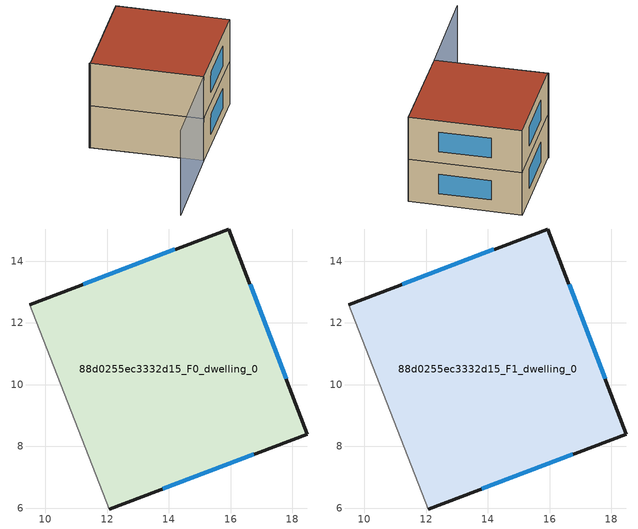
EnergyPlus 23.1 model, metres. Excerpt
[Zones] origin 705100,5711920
88d0255ec3332d15_F0_dwelling_0
 floor ground (EU_floor_Construction): 15.94,15.04 18.49,8.39 12.07,5.97 9.49,12.58 z0
 wall outside (EU_wall_Construction): 12.07,5.97 18.49,8.39 15.94,15.04 9.49,12.58 z0:3
 wall adiabatic (EU_wall_Construction): 9.49,12.58 12.07,5.97 z0:3
 window (EU_Window_Construction): 14.2,14.37 11.23,13.25 / 17.8,10.19 16.63,13.24 / 13.8,6.63 16.75,7.74 z0.81:2.19
88d0255ec3332d15_F1_dwelling_0
 floor to 88d0255ec3332d15_F0_dwelling_0 (EU_floor_Construction): 15.94,15.04 18.49,8.39 12.07,5.97 9.49,12.58 z3
 wall outside (EU_wall_Construction): 12.07,5.97 18.49,8.39 15.94,15.04 9.49,12.58 z3:6
 wall adiabatic (EU_wall_Construction): 9.49,12.58 12.07,5.97 z3:6
 window (EU_Window_Construction): 14.2,14.37 11.23,13.25 / 17.8,10.19 16.63,13.24 / 13.8,6.63 16.75,7.74 z3.81:5.19
 roof outside (EU_roof_Construction): 18.49,8.39 15.94,15.04 9.49,12.58 12.07,5.97 z6
shading: 9.47,12.64 12.07,5.97 / 12.07,5.97 6.03,3.62 z0:6
[Building]
EU S2 Campaign: North Axis=0; Terrain=City; Solar Distribution=FullExterior
[Site:Location]
London: Latitude=51.5; Longitude=-0.5; Time Zone=0; Elevation=25
[SizingPeriod:WeatherFileDays]
AnnualSizingPeriod: Begin Month=1; Begin Day of Month=1; End Month=12; End Day of Month=31; Day of Week for Start Day=Monday; Use Weather File Daylight Saving Period=No; Use Weather File Rain and Snow Indicators=No
[MATERIAL]
EU_InternalMass_Material: Roughness=MediumRough; Thickness=0.1; Conductivity=1; Density=1800; Specific Heat=900; Thermal Absorptance=0.9; Solar Absorptance=0.7; Visible Absorptance=0.7
[MATERIAL:NOMASS] Roughness=MediumRough; Thermal Absorptance=0.9; Solar Absorptance=0.7; Visible Absorptance=0.7
Name | Thermal Resistance
EU_wall_NoMass | 0.727863
EU_roof_NoMass | 0.773354
EU_floor_NoMass | 1.79329
[WINDOWMATERIAL:SIMPLEGLAZINGSYSTEM]
EU_Window_SimpleGlazing: UFactor=2.58614; Solar Heat Gain Coefficient=0.76; Visible Transmittance=0.76
[CONSTRUCTION]
EU_wall_Construction: EU_wall_NoMass
EU_roof_Construction: EU_roof_NoMass
EU_floor_Construction: EU_floor_NoMass
EU_Window_Construction: EU_Window_SimpleGlazing
EU_InternalMass_Construction: EU_InternalMass_Material
[ZONE] Type=1; Multiplier=1; Ceiling Height=autocalculate; Floor Area=autocalculate; Part of Total Floor Area=Yes
Name | Volume
88d0255ec3332d15_F0_dwelling_0 | 146.706
88d0255ec3332d15_F1_dwelling_0 | 146.704
[INTERNALMASS] Construction=EU_InternalMass_Construction; Surface Area=48.9017
Name | Zone or ZoneList
88d0255ec3332d15_F0_dwelling_0_EU_InternalMass | 88d0255ec3332d15_F0_dwelling_0
88d0255ec3332d15_F1_dwelling_0_EU_InternalMass | 88d0255ec3332d15_F1_dwelling_0
[OTHEREQUIPMENT] Fuel Type=Electricity; Design Level Calculation Method=Watts/Area; Power per Zone Floor Area=1; Fraction Latent=0; Fraction Radiant=0; Fraction Lost=0; Carbon Dioxide Generation Rate=0; EndUse Subcategory=EU_Step8_InternalGains
Name | Zone or ZoneList or Space or SpaceList | Schedule
EU_Step8_InternalGain_88d0255ec3332d15_F0_dwelling_0_f000 | 88d0255ec3332d15_F0_dwelling_0 | EU_Step8_GainSchedule_88d0255ec3332d15_F0_dwelling_0_f000
EU_Step8_InternalGain_88d0255ec3332d15_F1_dwelling_0_f000 | 88d0255ec3332d15_F1_dwelling_0 | EU_Step8_GainSchedule_88d0255ec3332d15_F1_dwelling_0_f000
[ZONEVENTILATION:DESIGNFLOWRATE] Schedule=EU_AlwaysOn; Design Flow Rate Calculation Method=AirChanges/Hour; Air Changes per Hour=0.484901; Ventilation Type=Natural; Fan Pressure Rise=0; Fan Total Efficiency=1; Constant Term Coefficient=1; Temperature Term Coefficient=0; Velocity Term Coefficient=0; Velocity Squared Term Coefficient=0; Minimum Indoor Temperature=-100; Maximum Indoor Temperature=100; Delta Temperature=-100; Minimum Outdoor Temperature=-100; Maximum Outdoor Temperature=100; Maximum Wind Speed=40
Name | Zone or ZoneList or Space or SpaceList
EU_ConstantAir_88d0255ec3332d15_F0_dwelling_0 | 88d0255ec3332d15_F0_dwelling_0
EU_ConstantAir_88d0255ec3332d15_F1_dwelling_0 | 88d0255ec3332d15_F1_dwelling_0
[HVACTEMPLATE:THERMOSTAT] Constant Heating Setpoint=20; Constant Cooling Setpoint=50
EU_HeatOnly_88d0255ec3332d15_F0_dwelling_0; EU_HeatOnly_88d0255ec3332d15_F1_dwelling_0
[HVACTEMPLATE:ZONE:IDEALLOADSAIRSYSTEM] System Availability Schedule=EU_AlwaysOn; Maximum Heating Supply Air Temperature=50; Minimum Cooling Supply Air Temperature=13; Maximum Heating Supply Air Humidity Ratio=0.0156; Minimum Cooling Supply Air Humidity Ratio=0.0077; Heating Limit=NoLimit; Cooling Limit=NoLimit; Heating Availability Schedule=EU_AlwaysOn; Cooling Availability Schedule=EU_CoolingOff; Dehumidification Control Type=ConstantSensibleHeatRatio; Cooling Sensible Heat Ratio=0.7; Dehumidification Setpoint=60; Humidification Control Type=None; Humidification Setpoint=30; Outdoor Air Method=None; Outdoor Air Flow Rate per Person=0.00944; Outdoor Air Flow Rate per Zone Floor Area=0; Outdoor Air Flow Rate per Zone=0; Demand Controlled Ventilation Type=None; Outdoor Air Economizer Type=NoEconomizer; Heat Recovery Type=None; Sensible Heat Recovery Effectiveness=0.7; Latent Heat Recovery Effectiveness=0.65
Name | Template Thermostat
88d0255ec3332d15_F0_dwelling_0 | EU_HeatOnly_88d0255ec3332d15_F0_dwelling_0
88d0255ec3332d15_F1_dwelling_0 | EU_HeatOnly_88d0255ec3332d15_F1_dwelling_0
[SIZING:ZONE] Zone Cooling Design Supply Air Temperature Input Method=SupplyAirTemperature; Zone Cooling Design Supply Air Temperature=13; Zone Heating Design Supply Air Temperature Input Method=SupplyAirTemperature; Zone Heating Design Supply Air Temperature=50; Zone Cooling Design Supply Air Humidity Ratio=0.008; Zone Heating Design Supply Air Humidity Ratio=0.008; Cooling Design Air Flow Method=DesignDay; Cooling Design Air Flow Rate=0; Cooling Minimum Air Flow per Zone Floor Area=0.000762; Cooling Minimum Air Flow=0; Cooling Minimum Air Flow Fraction=0.2; Heating Design Air Flow Method=DesignDay; Heating Design Air Flow Rate=0; Heating Maximum Air Flow per Zone Floor Area=0.002032; Heating Maximum Air Flow=0.141576; Heating Maximum Air Flow Fraction=0.3; Account for Dedicated Outdoor Air System=No; Dedicated Outdoor Air System Control Strategy=NeutralSupplyAir; Dedicated Outdoor Air Low Setpoint Temperature for Design=autosize; Dedicated Outdoor Air High Setpoint Temperature for Design=autosize; Zone Load Sizing Method=Sensible Load Only No Latent Load; Zone Latent Cooling Design Supply Air Humidity Ratio Input Method=HumidityRatioDifference; Zone Cooling Design Supply Air Humidity Ratio Difference=0.005; Zone Latent Heating Design Supply Air Humidity Ratio Input Method=HumidityRatioDifference; Zone Humidification Design Supply Air Humidity Ratio Difference=0.005
88d0255ec3332d15_F0_dwelling_0; 88d0255ec3332d15_F1_dwelling_0
[SCHEDULE:CONSTANT]
Name | Hourly Value
EU_AlwaysOn | 1
EU_CoolingOff | 0
[SCHEDULE:FILE] Column Number=1; Rows to Skip at Top=0; Number of Hours of Data=8760; Column Separator=Comma; Interpolate to Timestep=No; Minutes per Item=60; Adjust Schedule for Daylight Savings=Yes
Name | File
EU_Step8_GainSchedule_88d0255ec3332d15_F0_dwelling_0_f000 | ../../schedules/88d0255ec3332d15/88d0255ec3332d15_F0_dwelling_0_f000_gain.csv
EU_Step8_GainSchedule_88d0255ec3332d15_F1_dwelling_0_f000 | ../../schedules/88d0255ec3332d15/88d0255ec3332d15_F1_dwelling_0_f000_gain.csv
